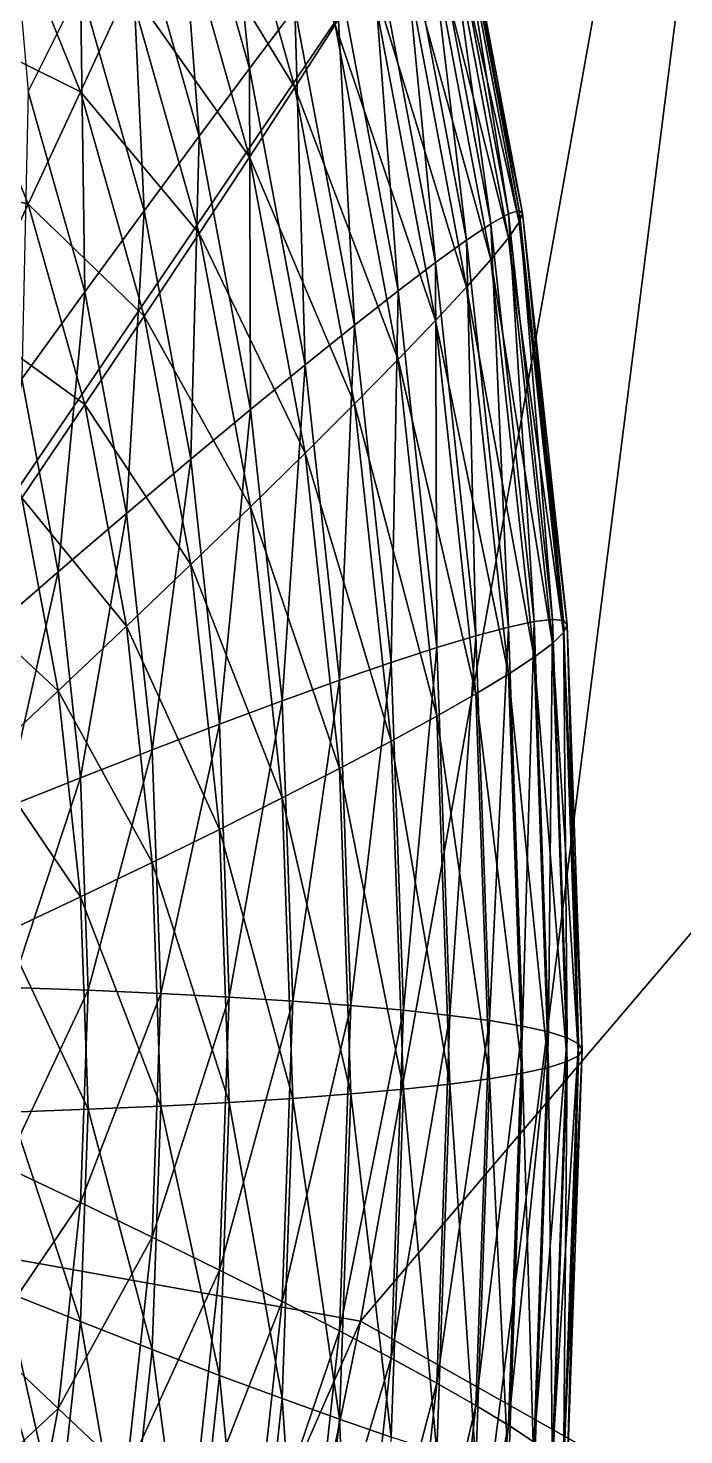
# Model space of a CAD drawing. Header units: metres. Extents: x -2.96 to 2.96, y -4.72 to 1.39.
# Drawn here: x 0.193 to 0.459, y -2.953 to -2.383 of the extents above; entities that cross this region are included whole.
import ezdxf

# ---------------------------------------------------------------- set-up
doc = ezdxf.new("R2010")
doc.units = ezdxf.units.M

msp = doc.modelspace()

# ---------------------------------------------------------------- linework, layer by layer
at = {"layer": 'Cockpit'}
for points in [[(0.2686, -2.25957, 0.27607), (0.25233, -2.29145, 0.25762), (0.28296, -2.39977, 0.24239)], [(0.2686, -2.25957, 0.27607), (0.28296, -2.39977, 0.24239), (0.30136, -2.3754, 0.2598)], [(0.18287, -2.28802, 0.2332), (0.19335, -2.40905, 0.20547), (0.21456, -2.36648, 0.22218)], [(0.25233, -2.29145, 0.25762), (0.23427, -2.32718, 0.2396), (0.26255, -2.42716, 0.22555)], [(0.25233, -2.29145, 0.25762), (0.26255, -2.42716, 0.22555), (0.28296, -2.39977, 0.24239)], [(0.25233, -2.32723, 0.51223), (0.2686, -2.2915, 0.50327), (0.30136, -2.40733, 0.48699)], [(0.2686, -2.2915, 0.50327), (0.3176, -2.38207, 0.47568), (0.30136, -2.40733, 0.48699)], [(0.35874, -2.30451, 0.35053), (0.3522, -2.31149, 0.33235), (0.38067, -2.4626, 0.31111)], [(0.36269, -2.30128, 0.36845), (0.35874, -2.30451, 0.35053), (0.38776, -2.45858, 0.32888)], [(0.35874, -2.30451, 0.35053), (0.38067, -2.4626, 0.31111), (0.38776, -2.45858, 0.32888)], [(0.35874, -2.31418, 0.41931), (0.36269, -2.30613, 0.40298), (0.39204, -2.46198, 0.38107)], [(0.36401, -2.30182, 0.38598), (0.36269, -2.30128, 0.36845), (0.39204, -2.45713, 0.34655)], [(0.36269, -2.30128, 0.36845), (0.38776, -2.45858, 0.32888), (0.39204, -2.45713, 0.34655)], [(0.36269, -2.30613, 0.40298), (0.36401, -2.30182, 0.38598), (0.39347, -2.45826, 0.36399)], [(0.36269, -2.30613, 0.40298), (0.39347, -2.45826, 0.36399), (0.39204, -2.46198, 0.38107)], [(0.36401, -2.30182, 0.38598), (0.39204, -2.45713, 0.34655), (0.39347, -2.45826, 0.36399)], [(0.3522, -2.31149, 0.33235), (0.34312, -2.32216, 0.31404), (0.37081, -2.46917, 0.29338)], [(0.3522, -2.31149, 0.33235), (0.37081, -2.46917, 0.29338), (0.38067, -2.4626, 0.31111)], [(0.3522, -2.3259, 0.43487), (0.35874, -2.31418, 0.41931), (0.38776, -2.46824, 0.39766)], [(0.35874, -2.31418, 0.41931), (0.39204, -2.46198, 0.38107), (0.38776, -2.46824, 0.39766)], [(0.34312, -2.32216, 0.31404), (0.33155, -2.33645, 0.29576), (0.35826, -2.47823, 0.27583)], [(0.34312, -2.32216, 0.31404), (0.35826, -2.47823, 0.27583), (0.37081, -2.46917, 0.29338)], [(0.23427, -2.32718, 0.2396), (0.21456, -2.36648, 0.22218), (0.24027, -2.45737, 0.2094)], [(0.23427, -2.32718, 0.2396), (0.24027, -2.45737, 0.2094), (0.26255, -2.42716, 0.22555)], [(0.23427, -2.36654, 0.5197), (0.25233, -2.32723, 0.51223), (0.28296, -2.43555, 0.49701)], [(0.25233, -2.32723, 0.51223), (0.30136, -2.40733, 0.48699), (0.28296, -2.43555, 0.49701)], [(0.34312, -2.3412, 0.44952), (0.3522, -2.3259, 0.43487), (0.38067, -2.47701, 0.41363)], [(0.3522, -2.3259, 0.43487), (0.38776, -2.46824, 0.39766), (0.38067, -2.47701, 0.41363)], [(0.16507, -2.38465, 0.53978), (0.18287, -2.33067, 0.53664), (0.21456, -2.40912, 0.52561)], [(0.18287, -2.33067, 0.53664), (0.23427, -2.36654, 0.5197), (0.21456, -2.40912, 0.52561)], [(0.33155, -2.33645, 0.29576), (0.3176, -2.35424, 0.27763), (0.34312, -2.48972, 0.25859)], [(0.33155, -2.33645, 0.29576), (0.34312, -2.48972, 0.25859), (0.35826, -2.47823, 0.27583)], [(0.33155, -2.35997, 0.46316), (0.34312, -2.3412, 0.44952), (0.37081, -2.48821, 0.42886)], [(0.34312, -2.3412, 0.44952), (0.38067, -2.47701, 0.41363), (0.37081, -2.48821, 0.42886)], [(0.3176, -2.35424, 0.27763), (0.30136, -2.3754, 0.2598), (0.3255, -2.50355, 0.24179)], [(0.3176, -2.35424, 0.27763), (0.3255, -2.50355, 0.24179), (0.34312, -2.48972, 0.25859)], [(0.3176, -2.38207, 0.47568), (0.33155, -2.35997, 0.46316), (0.35826, -2.50176, 0.44323)], [(0.33155, -2.35997, 0.46316), (0.37081, -2.48821, 0.42886), (0.35826, -2.50176, 0.44323)], [(0.21456, -2.36648, 0.22218), (0.19335, -2.40905, 0.20547), (0.21629, -2.49016, 0.19407)], [(0.21456, -2.36648, 0.22218), (0.21629, -2.49016, 0.19407), (0.24027, -2.45737, 0.2094)], [(0.21456, -2.40912, 0.52561), (0.23427, -2.36654, 0.5197), (0.26255, -2.46652, 0.50564)], [(0.23427, -2.36654, 0.5197), (0.28296, -2.43555, 0.49701), (0.26255, -2.46652, 0.50564)], [(0.30136, -2.3754, 0.2598), (0.28296, -2.39977, 0.24239), (0.30554, -2.51961, 0.22555)], [(0.30136, -2.3754, 0.2598), (0.30554, -2.51961, 0.22555), (0.3255, -2.50355, 0.24179)], [(0.14615, -2.44177, 0.54122), (0.16507, -2.38465, 0.53978), (0.19335, -2.45466, 0.52994)], [(0.16507, -2.38465, 0.53978), (0.21456, -2.40912, 0.52561), (0.19335, -2.45466, 0.52994)], [(0.30136, -2.40733, 0.48699), (0.3176, -2.38207, 0.47568), (0.34312, -2.51756, 0.45664)], [(0.3176, -2.38207, 0.47568), (0.35826, -2.50176, 0.44323), (0.34312, -2.51756, 0.45664)], [(0.28296, -2.39977, 0.24239), (0.26255, -2.42716, 0.22555), (0.28338, -2.53778, 0.21001)], [(0.28296, -2.39977, 0.24239), (0.28338, -2.53778, 0.21001), (0.30554, -2.51961, 0.22555)], [(0.19335, -2.40905, 0.20547), (0.1908, -2.52528, 0.17967), (0.21629, -2.49016, 0.19407)], [(0.28296, -2.43555, 0.49701), (0.30136, -2.40733, 0.48699), (0.3255, -2.53548, 0.46898)], [(0.30136, -2.40733, 0.48699), (0.34312, -2.51756, 0.45664), (0.3255, -2.53548, 0.46898)], [(0.19335, -2.45466, 0.52994), (0.21456, -2.40912, 0.52561), (0.24027, -2.50001, 0.51284)], [(0.21456, -2.40912, 0.52561), (0.26255, -2.46652, 0.50564), (0.24027, -2.50001, 0.51284)], [(0.26255, -2.42716, 0.22555), (0.24027, -2.45737, 0.2094), (0.25921, -2.55793, 0.19527)], [(0.26255, -2.42716, 0.22555), (0.25921, -2.55793, 0.19527), (0.28338, -2.53778, 0.21001)], [(0.26255, -2.46652, 0.50564), (0.28296, -2.43555, 0.49701), (0.30554, -2.55539, 0.48016)], [(0.28296, -2.43555, 0.49701), (0.3255, -2.53548, 0.46898), (0.30554, -2.55539, 0.48016)], [(0.14615, -2.44177, 0.54122), (0.19335, -2.45466, 0.52994), (0.17081, -2.50279, 0.53264)], [(0.17081, -2.50279, 0.53264), (0.19335, -2.45466, 0.52994), (0.21629, -2.53576, 0.51854)], [(0.19335, -2.45466, 0.52994), (0.24027, -2.50001, 0.51284), (0.21629, -2.53576, 0.51854)], [(0.24027, -2.45737, 0.2094), (0.21629, -2.49016, 0.19407), (0.23319, -2.57989, 0.18146)], [(0.24027, -2.45737, 0.2094), (0.23319, -2.57989, 0.18146), (0.25921, -2.55793, 0.19527)], [(0.38776, -2.45858, 0.32888), (0.38067, -2.4626, 0.31111), (0.3981, -2.62365, 0.28848)], [(0.39204, -2.45713, 0.34655), (0.38776, -2.45858, 0.32888), (0.40554, -2.62278, 0.3058)], [(0.38776, -2.45858, 0.32888), (0.3981, -2.62365, 0.28848), (0.40554, -2.62278, 0.3058)], [(0.39347, -2.45826, 0.36399), (0.39204, -2.45713, 0.34655), (0.41002, -2.62322, 0.32321)], [(0.39204, -2.45713, 0.34655), (0.40554, -2.62278, 0.3058), (0.41002, -2.62322, 0.32321)], [(0.39204, -2.46198, 0.38107), (0.39347, -2.45826, 0.36399), (0.41152, -2.625, 0.34056)], [(0.39347, -2.45826, 0.36399), (0.41002, -2.62322, 0.32321), (0.41152, -2.625, 0.34056)], [(0.38067, -2.4626, 0.31111), (0.37081, -2.46917, 0.29338), (0.38776, -2.62585, 0.27136)], [(0.38067, -2.4626, 0.31111), (0.38776, -2.62585, 0.27136), (0.3981, -2.62365, 0.28848)], [(0.38776, -2.46824, 0.39766), (0.39204, -2.46198, 0.38107), (0.41002, -2.62808, 0.35773)], [(0.39204, -2.46198, 0.38107), (0.41152, -2.625, 0.34056), (0.41002, -2.62808, 0.35773)], [(0.24027, -2.50001, 0.51284), (0.26255, -2.46652, 0.50564), (0.28338, -2.57715, 0.4901)], [(0.26255, -2.46652, 0.50564), (0.30554, -2.55539, 0.48016), (0.28338, -2.57715, 0.4901)], [(0.37081, -2.46917, 0.29338), (0.35826, -2.47823, 0.27583), (0.37461, -2.62934, 0.25459)], [(0.37081, -2.46917, 0.29338), (0.37461, -2.62934, 0.25459), (0.38776, -2.62585, 0.27136)], [(0.38067, -2.47701, 0.41363), (0.38776, -2.46824, 0.39766), (0.40554, -2.63244, 0.37458)], [(0.38776, -2.46824, 0.39766), (0.41002, -2.62808, 0.35773), (0.40554, -2.63244, 0.37458)], [(0.37081, -2.48821, 0.42886), (0.38067, -2.47701, 0.41363), (0.3981, -2.63806, 0.391)], [(0.38067, -2.47701, 0.41363), (0.40554, -2.63244, 0.37458), (0.3981, -2.63806, 0.391)], [(0.35826, -2.47823, 0.27583), (0.34312, -2.48972, 0.25859), (0.35874, -2.63412, 0.2383)], [(0.35826, -2.47823, 0.27583), (0.35874, -2.63412, 0.2383), (0.37461, -2.62934, 0.25459)], [(0.35826, -2.50176, 0.44323), (0.37081, -2.48821, 0.42886), (0.38776, -2.64489, 0.40684)], [(0.37081, -2.48821, 0.42886), (0.3981, -2.63806, 0.391), (0.38776, -2.64489, 0.40684)], [(0.21629, -2.49016, 0.19407), (0.1908, -2.52528, 0.17967), (0.20554, -2.6035, 0.16867)], [(0.21629, -2.49016, 0.19407), (0.20554, -2.6035, 0.16867), (0.23319, -2.57989, 0.18146)], [(0.34312, -2.48972, 0.25859), (0.3255, -2.50355, 0.24179), (0.34028, -2.64013, 0.22259)], [(0.34312, -2.48972, 0.25859), (0.34028, -2.64013, 0.22259), (0.35874, -2.63412, 0.2383)], [(0.21629, -2.53576, 0.51854), (0.24027, -2.50001, 0.51284), (0.25921, -2.60057, 0.49871)], [(0.24027, -2.50001, 0.51284), (0.28338, -2.57715, 0.4901), (0.25921, -2.60057, 0.49871)], [(0.17081, -2.50279, 0.53264), (0.21629, -2.53576, 0.51854), (0.1908, -2.57349, 0.52271)], [(0.3255, -2.50355, 0.24179), (0.30554, -2.51961, 0.22555), (0.31936, -2.64734, 0.2076)], [(0.3255, -2.50355, 0.24179), (0.31936, -2.64734, 0.2076), (0.34028, -2.64013, 0.22259)], [(0.34312, -2.51756, 0.45664), (0.35826, -2.50176, 0.44323), (0.37461, -2.65287, 0.422)], [(0.35826, -2.50176, 0.44323), (0.38776, -2.64489, 0.40684), (0.37461, -2.65287, 0.422)], [(0.30554, -2.51961, 0.22555), (0.28338, -2.53778, 0.21001), (0.29614, -2.65568, 0.19344)], [(0.30554, -2.51961, 0.22555), (0.29614, -2.65568, 0.19344), (0.31936, -2.64734, 0.2076)], [(0.3255, -2.53548, 0.46898), (0.34312, -2.51756, 0.45664), (0.35874, -2.66195, 0.43635)], [(0.34312, -2.51756, 0.45664), (0.37461, -2.65287, 0.422), (0.35874, -2.66195, 0.43635)], [(0.1908, -2.52528, 0.17967), (0.17645, -2.62859, 0.15701), (0.20554, -2.6035, 0.16867)], [(0.1908, -2.57349, 0.52271), (0.21629, -2.53576, 0.51854), (0.23319, -2.62549, 0.50593)], [(0.21629, -2.53576, 0.51854), (0.25921, -2.60057, 0.49871), (0.23319, -2.62549, 0.50593)], [(0.28338, -2.53778, 0.21001), (0.25921, -2.55793, 0.19527), (0.27081, -2.6651, 0.18021)], [(0.28338, -2.53778, 0.21001), (0.27081, -2.6651, 0.18021), (0.29614, -2.65568, 0.19344)], [(0.30554, -2.55539, 0.48016), (0.3255, -2.53548, 0.46898), (0.34028, -2.67206, 0.44979)], [(0.3255, -2.53548, 0.46898), (0.35874, -2.66195, 0.43635), (0.34028, -2.67206, 0.44979)], [(0.28338, -2.57715, 0.4901), (0.30554, -2.55539, 0.48016), (0.31936, -2.68312, 0.46221)], [(0.30554, -2.55539, 0.48016), (0.34028, -2.67206, 0.44979), (0.31936, -2.68312, 0.46221)], [(0.25921, -2.55793, 0.19527), (0.23319, -2.57989, 0.18146), (0.24354, -2.67552, 0.16802)], [(0.25921, -2.55793, 0.19527), (0.24354, -2.67552, 0.16802), (0.27081, -2.6651, 0.18021)], [(0.164, -2.61293, 0.5253), (0.1908, -2.57349, 0.52271), (0.20554, -2.65171, 0.51171)], [(0.1908, -2.57349, 0.52271), (0.23319, -2.62549, 0.50593), (0.20554, -2.65171, 0.51171)], [(0.23319, -2.57989, 0.18146), (0.20554, -2.6035, 0.16867), (0.21456, -2.68687, 0.15696)], [(0.23319, -2.57989, 0.18146), (0.21456, -2.68687, 0.15696), (0.24354, -2.67552, 0.16802)], [(0.25921, -2.60057, 0.49871), (0.28338, -2.57715, 0.4901), (0.29614, -2.69504, 0.47353)], [(0.28338, -2.57715, 0.4901), (0.31936, -2.68312, 0.46221), (0.29614, -2.69504, 0.47353)], [(0.23319, -2.62549, 0.50593), (0.25921, -2.60057, 0.49871), (0.27081, -2.70774, 0.48365)], [(0.25921, -2.60057, 0.49871), (0.29614, -2.69504, 0.47353), (0.27081, -2.70774, 0.48365)], [(0.20554, -2.6035, 0.16867), (0.17645, -2.62859, 0.15701), (0.18408, -2.69906, 0.14711)], [(0.20554, -2.6035, 0.16867), (0.18408, -2.69906, 0.14711), (0.21456, -2.68687, 0.15696)], [(0.164, -2.61293, 0.5253), (0.20554, -2.65171, 0.51171), (0.17645, -2.67904, 0.51601)], [(0.20554, -2.65171, 0.51171), (0.23319, -2.62549, 0.50593), (0.24354, -2.72112, 0.49249)], [(0.23319, -2.62549, 0.50593), (0.27081, -2.70774, 0.48365), (0.24354, -2.72112, 0.49249)], [(0.3981, -2.62365, 0.28848), (0.38776, -2.62585, 0.27136), (0.39347, -2.78743, 0.24865)], [(0.3981, -2.62365, 0.28848), (0.39347, -2.78743, 0.24865), (0.40397, -2.78975, 0.26513)], [(0.40554, -2.62278, 0.3058), (0.3981, -2.62365, 0.28848), (0.40397, -2.78975, 0.26513)], [(0.40554, -2.62278, 0.3058), (0.40397, -2.78975, 0.26513), (0.41152, -2.79212, 0.282)], [(0.41002, -2.62322, 0.32321), (0.40554, -2.62278, 0.3058), (0.41152, -2.79212, 0.282)], [(0.41152, -2.625, 0.34056), (0.41002, -2.62322, 0.32321), (0.41608, -2.79453, 0.29913)], [(0.41002, -2.62322, 0.32321), (0.41152, -2.79212, 0.282), (0.41608, -2.79453, 0.29913)], [(0.41002, -2.62808, 0.35773), (0.41152, -2.625, 0.34056), (0.4176, -2.79695, 0.31639)], [(0.41152, -2.625, 0.34056), (0.41608, -2.79453, 0.29913), (0.4176, -2.79695, 0.31639)], [(0.37461, -2.62934, 0.25459), (0.35874, -2.63412, 0.2383), (0.36401, -2.78304, 0.21737)], [(0.37461, -2.62934, 0.25459), (0.36401, -2.78304, 0.21737), (0.38012, -2.78519, 0.23269)], [(0.38776, -2.62585, 0.27136), (0.37461, -2.62934, 0.25459), (0.38012, -2.78519, 0.23269)], [(0.38776, -2.62585, 0.27136), (0.38012, -2.78519, 0.23269), (0.39347, -2.78743, 0.24865)], [(0.40554, -2.63244, 0.37458), (0.41002, -2.62808, 0.35773), (0.41608, -2.79938, 0.33365)], [(0.41002, -2.62808, 0.35773), (0.4176, -2.79695, 0.31639), (0.41608, -2.79938, 0.33365)], [(0.35874, -2.63412, 0.2383), (0.34028, -2.64013, 0.22259), (0.34526, -2.78099, 0.20279)], [(0.35874, -2.63412, 0.2383), (0.34526, -2.78099, 0.20279), (0.36401, -2.78304, 0.21737)], [(0.3981, -2.63806, 0.391), (0.40554, -2.63244, 0.37458), (0.41152, -2.80179, 0.35078)], [(0.40554, -2.63244, 0.37458), (0.41608, -2.79938, 0.33365), (0.41152, -2.80179, 0.35078)], [(0.34028, -2.64013, 0.22259), (0.31936, -2.64734, 0.2076), (0.32402, -2.77906, 0.18909)], [(0.34028, -2.64013, 0.22259), (0.32402, -2.77906, 0.18909), (0.34526, -2.78099, 0.20279)], [(0.38776, -2.64489, 0.40684), (0.3981, -2.63806, 0.391), (0.40397, -2.80416, 0.36765)], [(0.3981, -2.63806, 0.391), (0.41152, -2.80179, 0.35078), (0.40397, -2.80416, 0.36765)], [(0.31936, -2.64734, 0.2076), (0.29614, -2.65568, 0.19344), (0.30044, -2.77727, 0.17635)], [(0.31936, -2.64734, 0.2076), (0.30044, -2.77727, 0.17635), (0.32402, -2.77906, 0.18909)], [(0.37461, -2.65287, 0.422), (0.38776, -2.64489, 0.40684), (0.39347, -2.80647, 0.38413)], [(0.38776, -2.64489, 0.40684), (0.40397, -2.80416, 0.36765), (0.39347, -2.80647, 0.38413)], [(0.17645, -2.67904, 0.51601), (0.20554, -2.65171, 0.51171), (0.21456, -2.73508, 0.5)], [(0.20554, -2.65171, 0.51171), (0.24354, -2.72112, 0.49249), (0.21456, -2.73508, 0.5)], [(0.35874, -2.66195, 0.43635), (0.37461, -2.65287, 0.422), (0.38012, -2.80872, 0.40009)], [(0.37461, -2.65287, 0.422), (0.39347, -2.80647, 0.38413), (0.38012, -2.80872, 0.40009)], [(0.29614, -2.65568, 0.19344), (0.27081, -2.6651, 0.18021), (0.27471, -2.77563, 0.16468)], [(0.29614, -2.65568, 0.19344), (0.27471, -2.77563, 0.16468), (0.30044, -2.77727, 0.17635)], [(0.27081, -2.6651, 0.18021), (0.24354, -2.67552, 0.16802), (0.24703, -2.77415, 0.15416)], [(0.27081, -2.6651, 0.18021), (0.24703, -2.77415, 0.15416), (0.27471, -2.77563, 0.16468)], [(0.34028, -2.67206, 0.44979), (0.35874, -2.66195, 0.43635), (0.36401, -2.81087, 0.41542)], [(0.35874, -2.66195, 0.43635), (0.38012, -2.80872, 0.40009), (0.36401, -2.81087, 0.41542)], [(0.24354, -2.67552, 0.16802), (0.21456, -2.68687, 0.15696), (0.2176, -2.77285, 0.14487)], [(0.24354, -2.67552, 0.16802), (0.2176, -2.77285, 0.14487), (0.24703, -2.77415, 0.15416)], [(0.31936, -2.68312, 0.46221), (0.34028, -2.67206, 0.44979), (0.34526, -2.81292, 0.42999)], [(0.34028, -2.67206, 0.44979), (0.36401, -2.81087, 0.41542), (0.34526, -2.81292, 0.42999)], [(0.17645, -2.67904, 0.51601), (0.21456, -2.73508, 0.5), (0.18408, -2.74951, 0.5061)], [(0.21456, -2.68687, 0.15696), (0.18408, -2.69906, 0.14711), (0.18664, -2.77173, 0.1369)], [(0.21456, -2.68687, 0.15696), (0.18664, -2.77173, 0.1369), (0.2176, -2.77285, 0.14487)], [(0.29614, -2.69504, 0.47353), (0.31936, -2.68312, 0.46221), (0.32402, -2.81485, 0.4437)], [(0.31936, -2.68312, 0.46221), (0.34526, -2.81292, 0.42999), (0.32402, -2.81485, 0.4437)], [(0.27081, -2.70774, 0.48365), (0.29614, -2.69504, 0.47353), (0.30044, -2.81664, 0.45644)], [(0.29614, -2.69504, 0.47353), (0.32402, -2.81485, 0.4437), (0.30044, -2.81664, 0.45644)], [(0.24354, -2.72112, 0.49249), (0.27081, -2.70774, 0.48365), (0.27471, -2.81828, 0.46811)], [(0.27081, -2.70774, 0.48365), (0.30044, -2.81664, 0.45644), (0.27471, -2.81828, 0.46811)], [(0.21456, -2.73508, 0.5), (0.24354, -2.72112, 0.49249), (0.24703, -2.81976, 0.47863)], [(0.24354, -2.72112, 0.49249), (0.27471, -2.81828, 0.46811), (0.24703, -2.81976, 0.47863)], [(0.18408, -2.74951, 0.5061), (0.21456, -2.73508, 0.5), (0.2176, -2.82106, 0.48791)], [(0.21456, -2.73508, 0.5), (0.24703, -2.81976, 0.47863), (0.2176, -2.82106, 0.48791)], [(0.18408, -2.74951, 0.5061), (0.2176, -2.82106, 0.48791), (0.18664, -2.82218, 0.49589)], [(0.2176, -2.77285, 0.14487), (0.18664, -2.77173, 0.1369), (0.18408, -2.8444, 0.12668)], [(0.2176, -2.77285, 0.14487), (0.18408, -2.8444, 0.12668), (0.21456, -2.85883, 0.13279)], [(0.24703, -2.77415, 0.15416), (0.2176, -2.77285, 0.14487), (0.21456, -2.85883, 0.13279)], [(0.24703, -2.77415, 0.15416), (0.21456, -2.85883, 0.13279), (0.24354, -2.87279, 0.1403)], [(0.27471, -2.77563, 0.16468), (0.24703, -2.77415, 0.15416), (0.24354, -2.87279, 0.1403)], [(0.27471, -2.77563, 0.16468), (0.24354, -2.87279, 0.1403), (0.27081, -2.88617, 0.14914)], [(0.30044, -2.77727, 0.17635), (0.27471, -2.77563, 0.16468), (0.27081, -2.88617, 0.14914)], [(0.30044, -2.77727, 0.17635), (0.27081, -2.88617, 0.14914), (0.29614, -2.89887, 0.15926)], [(0.32402, -2.77906, 0.18909), (0.30044, -2.77727, 0.17635), (0.29614, -2.89887, 0.15926)], [(0.32402, -2.77906, 0.18909), (0.29614, -2.89887, 0.15926), (0.31936, -2.91079, 0.17057)], [(0.34526, -2.78099, 0.20279), (0.32402, -2.77906, 0.18909), (0.31936, -2.91079, 0.17057)], [(0.34526, -2.78099, 0.20279), (0.31936, -2.91079, 0.17057), (0.34028, -2.92185, 0.183)], [(0.36401, -2.78304, 0.21737), (0.34526, -2.78099, 0.20279), (0.34028, -2.92185, 0.183)], [(0.36401, -2.78304, 0.21737), (0.34028, -2.92185, 0.183), (0.35874, -2.93196, 0.19644)], [(0.38012, -2.78519, 0.23269), (0.36401, -2.78304, 0.21737), (0.35874, -2.93196, 0.19644)], [(0.38012, -2.78519, 0.23269), (0.35874, -2.93196, 0.19644), (0.37461, -2.94104, 0.21079)], [(0.39347, -2.78743, 0.24865), (0.38012, -2.78519, 0.23269), (0.37461, -2.94104, 0.21079)], [(0.39347, -2.78743, 0.24865), (0.37461, -2.94104, 0.21079), (0.38776, -2.94902, 0.22594)], [(0.40397, -2.78975, 0.26513), (0.39347, -2.78743, 0.24865), (0.38776, -2.94902, 0.22594)], [(0.40397, -2.78975, 0.26513), (0.38776, -2.94902, 0.22594), (0.3981, -2.95585, 0.24179)], [(0.41152, -2.79212, 0.282), (0.40397, -2.78975, 0.26513), (0.3981, -2.95585, 0.24179)], [(0.41152, -2.79212, 0.282), (0.3981, -2.95585, 0.24179), (0.40554, -2.96147, 0.2582)], [(0.41608, -2.79453, 0.29913), (0.41152, -2.79212, 0.282), (0.40554, -2.96147, 0.2582)], [(0.41608, -2.79453, 0.29913), (0.40554, -2.96147, 0.2582), (0.41002, -2.96583, 0.27506)], [(0.4176, -2.79695, 0.31639), (0.41608, -2.79453, 0.29913), (0.41002, -2.96583, 0.27506)], [(0.40397, -2.80416, 0.36765), (0.41152, -2.80179, 0.35078), (0.40554, -2.97113, 0.32698)], [(0.41152, -2.80179, 0.35078), (0.41002, -2.97068, 0.30958), (0.40554, -2.97113, 0.32698)], [(0.4176, -2.79695, 0.31639), (0.41002, -2.96583, 0.27506), (0.41152, -2.96891, 0.29223)], [(0.41152, -2.80179, 0.35078), (0.41608, -2.79938, 0.33365), (0.41002, -2.97068, 0.30958)], [(0.41608, -2.79938, 0.33365), (0.41152, -2.96891, 0.29223), (0.41002, -2.97068, 0.30958)], [(0.41608, -2.79938, 0.33365), (0.4176, -2.79695, 0.31639), (0.41152, -2.96891, 0.29223)], [(0.38012, -2.80872, 0.40009), (0.39347, -2.80647, 0.38413), (0.38776, -2.96806, 0.36142)], [(0.39347, -2.80647, 0.38413), (0.3981, -2.97026, 0.34431), (0.38776, -2.96806, 0.36142)], [(0.39347, -2.80647, 0.38413), (0.40397, -2.80416, 0.36765), (0.3981, -2.97026, 0.34431)], [(0.40397, -2.80416, 0.36765), (0.40554, -2.97113, 0.32698), (0.3981, -2.97026, 0.34431)], [(0.32402, -2.81485, 0.4437), (0.34526, -2.81292, 0.42999), (0.34028, -2.95378, 0.4102)], [(0.34526, -2.81292, 0.42999), (0.35874, -2.95979, 0.39449), (0.34028, -2.95378, 0.4102)], [(0.34526, -2.81292, 0.42999), (0.36401, -2.81087, 0.41542), (0.35874, -2.95979, 0.39449)], [(0.36401, -2.81087, 0.41542), (0.37461, -2.96457, 0.37819), (0.35874, -2.95979, 0.39449)], [(0.36401, -2.81087, 0.41542), (0.38012, -2.80872, 0.40009), (0.37461, -2.96457, 0.37819)], [(0.38012, -2.80872, 0.40009), (0.38776, -2.96806, 0.36142), (0.37461, -2.96457, 0.37819)], [(0.24703, -2.81976, 0.47863), (0.27471, -2.81828, 0.46811), (0.27081, -2.92881, 0.45258)], [(0.27471, -2.81828, 0.46811), (0.29614, -2.93823, 0.43935), (0.27081, -2.92881, 0.45258)], [(0.27471, -2.81828, 0.46811), (0.30044, -2.81664, 0.45644), (0.29614, -2.93823, 0.43935)], [(0.30044, -2.81664, 0.45644), (0.31936, -2.94657, 0.42519), (0.29614, -2.93823, 0.43935)], [(0.30044, -2.81664, 0.45644), (0.32402, -2.81485, 0.4437), (0.31936, -2.94657, 0.42519)], [(0.32402, -2.81485, 0.4437), (0.34028, -2.95378, 0.4102), (0.31936, -2.94657, 0.42519)], [(0.18664, -2.82218, 0.49589), (0.21456, -2.90704, 0.47583), (0.18408, -2.89485, 0.48568)], [(0.18664, -2.82218, 0.49589), (0.2176, -2.82106, 0.48791), (0.21456, -2.90704, 0.47583)], [(0.2176, -2.82106, 0.48791), (0.24354, -2.91839, 0.46477), (0.21456, -2.90704, 0.47583)], [(0.2176, -2.82106, 0.48791), (0.24703, -2.81976, 0.47863), (0.24354, -2.91839, 0.46477)], [(0.24703, -2.81976, 0.47863), (0.27081, -2.92881, 0.45258), (0.24354, -2.91839, 0.46477)], [(0.21456, -2.85883, 0.13279), (0.18408, -2.8444, 0.12668), (0.17645, -2.91487, 0.11678)], [(0.21456, -2.85883, 0.13279), (0.17645, -2.91487, 0.11678), (0.20554, -2.9422, 0.12107)], [(0.24354, -2.87279, 0.1403), (0.21456, -2.85883, 0.13279), (0.20554, -2.9422, 0.12107)], [(0.24354, -2.87279, 0.1403), (0.20554, -2.9422, 0.12107), (0.23319, -2.96842, 0.12685)], [(0.27081, -2.88617, 0.14914), (0.24354, -2.87279, 0.1403), (0.23319, -2.96842, 0.12685)], [(0.27081, -2.88617, 0.14914), (0.23319, -2.96842, 0.12685), (0.25921, -2.99334, 0.13408)], [(0.29614, -2.89887, 0.15926), (0.27081, -2.88617, 0.14914), (0.25921, -2.99334, 0.13408)], [(0.18408, -2.89485, 0.48568), (0.20554, -2.99041, 0.46411), (0.17645, -2.96532, 0.47577)], [(0.18408, -2.89485, 0.48568), (0.21456, -2.90704, 0.47583), (0.20554, -2.99041, 0.46411)], [(0.29614, -2.89887, 0.15926), (0.25921, -2.99334, 0.13408), (0.28338, -3.01676, 0.14269)], [(0.31936, -2.91079, 0.17057), (0.29614, -2.89887, 0.15926), (0.28338, -3.01676, 0.14269)], [(0.21456, -2.90704, 0.47583), (0.23319, -3.01402, 0.45133), (0.20554, -2.99041, 0.46411)], [(0.21456, -2.90704, 0.47583), (0.24354, -2.91839, 0.46477), (0.23319, -3.01402, 0.45133)], [(0.20554, -2.9422, 0.12107), (0.17645, -2.91487, 0.11678), (0.164, -2.98098, 0.10749)], [(0.31936, -2.91079, 0.17057), (0.28338, -3.01676, 0.14269), (0.30554, -3.03852, 0.15262)], [(0.34028, -2.92185, 0.183), (0.31936, -2.91079, 0.17057), (0.30554, -3.03852, 0.15262)], [(0.24354, -2.91839, 0.46477), (0.25921, -3.03598, 0.43751), (0.23319, -3.01402, 0.45133)], [(0.24354, -2.91839, 0.46477), (0.27081, -2.92881, 0.45258), (0.25921, -3.03598, 0.43751)], [(0.34028, -2.92185, 0.183), (0.30554, -3.03852, 0.15262), (0.3255, -3.05843, 0.1638)], [(0.35874, -2.93196, 0.19644), (0.34028, -2.92185, 0.183), (0.3255, -3.05843, 0.1638)], [(0.27081, -2.92881, 0.45258), (0.28338, -3.05613, 0.42278), (0.25921, -3.03598, 0.43751)], [(0.27081, -2.92881, 0.45258), (0.29614, -2.93823, 0.43935), (0.28338, -3.05613, 0.42278)], [(0.35874, -2.93196, 0.19644), (0.3255, -3.05843, 0.1638), (0.34312, -3.07635, 0.17614)], [(0.37461, -2.94104, 0.21079), (0.35874, -2.93196, 0.19644), (0.34312, -3.07635, 0.17614)], [(0.29614, -2.93823, 0.43935), (0.30554, -3.0743, 0.40724), (0.28338, -3.05613, 0.42278)], [(0.29614, -2.93823, 0.43935), (0.31936, -2.94657, 0.42519), (0.30554, -3.0743, 0.40724)], [(0.20554, -2.9422, 0.12107), (0.164, -2.98098, 0.10749), (0.1908, -3.02042, 0.11008)], [(0.23319, -2.96842, 0.12685), (0.20554, -2.9422, 0.12107), (0.1908, -3.02042, 0.11008)], [(0.37461, -2.94104, 0.21079), (0.34312, -3.07635, 0.17614), (0.35826, -3.09215, 0.18955)], [(0.38776, -2.94902, 0.22594), (0.37461, -2.94104, 0.21079), (0.35826, -3.09215, 0.18955)], [(0.31936, -2.94657, 0.42519), (0.3255, -3.09036, 0.391), (0.30554, -3.0743, 0.40724)], [(0.31936, -2.94657, 0.42519), (0.34028, -2.95378, 0.4102), (0.3255, -3.09036, 0.391)], [(0.38776, -2.94902, 0.22594), (0.35826, -3.09215, 0.18955), (0.37081, -3.1057, 0.20393)], [(0.3981, -2.95585, 0.24179), (0.38776, -2.94902, 0.22594), (0.37081, -3.1057, 0.20393)]]:
    msp.add_3dface(points, dxfattribs=at)
at = {"layer": 'Nose'}
for points in [[(0, -2.84812, 0.40139), (0, -2.15086, 0.49609), (0.45875, -2.17291, 0.44233)], [(0, -2.84812, 0.40139), (0.45875, -2.17291, 0.44233), (0.32782, -2.90691, 0.35647)], [(0.32782, -2.90691, 0.35647), (0.45875, -2.17291, 0.44233), (0.89648, -2.23904, 0.28105)], [(0.32782, -2.90691, 0.35647), (0.89648, -2.23904, 0.28105), (0.64063, -3.08329, 0.2217)], [(0.32782, -3.38633, -0.24926), (0, -2.34773, -0.44609), (0, -3.37312, -0.27361)], [(0.32782, -3.38633, -0.24926), (0.45875, -2.35269, -0.40005), (0, -2.34773, -0.44609)], [(0.64063, -3.42595, -0.1762), (0.45875, -2.35269, -0.40005), (0.32782, -3.38633, -0.24926)], [(0, -3.65258, 0.21668), (0, -2.84812, 0.40139), (0.32782, -2.90691, 0.35647)], [(0, -3.65258, 0.21668), (0.32782, -2.90691, 0.35647), (0.16091, -3.71872, 0.189)], [(0.16091, -3.71872, 0.189), (0.32782, -2.90691, 0.35647), (0.64063, -3.08329, 0.2217)]]:
    msp.add_3dface(points, dxfattribs=at)

doc.saveas('drawing.dxf')
